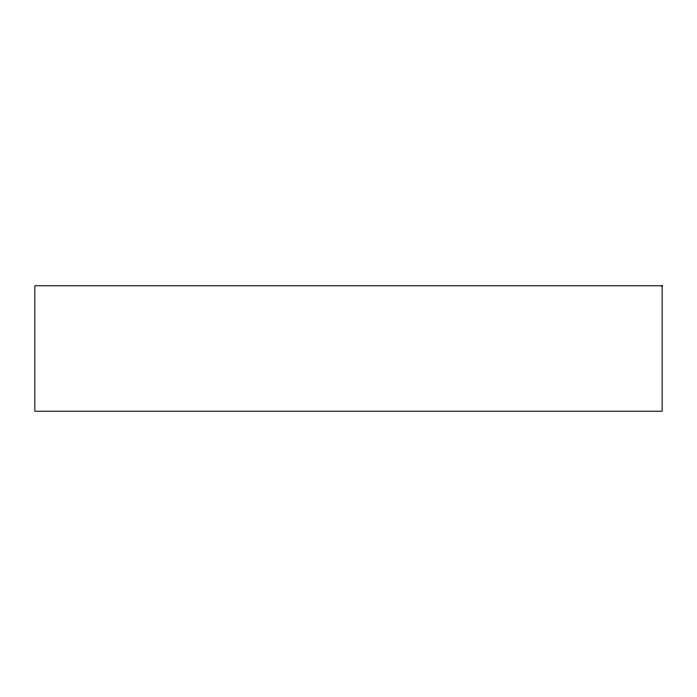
<?xml version="1.0" encoding="UTF-8"?>
<svg xmlns="http://www.w3.org/2000/svg" width="697" height="697" viewBox="0 0 697 697"><rect width="100%" height="100%" fill="white"/><g stroke="black" fill="none" stroke-linecap="round" stroke-linejoin="round"><path stroke-width="1.05" d="M662.15 285.77L34.85 285.77L34.85 411.23L662.15 411.23L662.15 285.77"/></g></svg>
